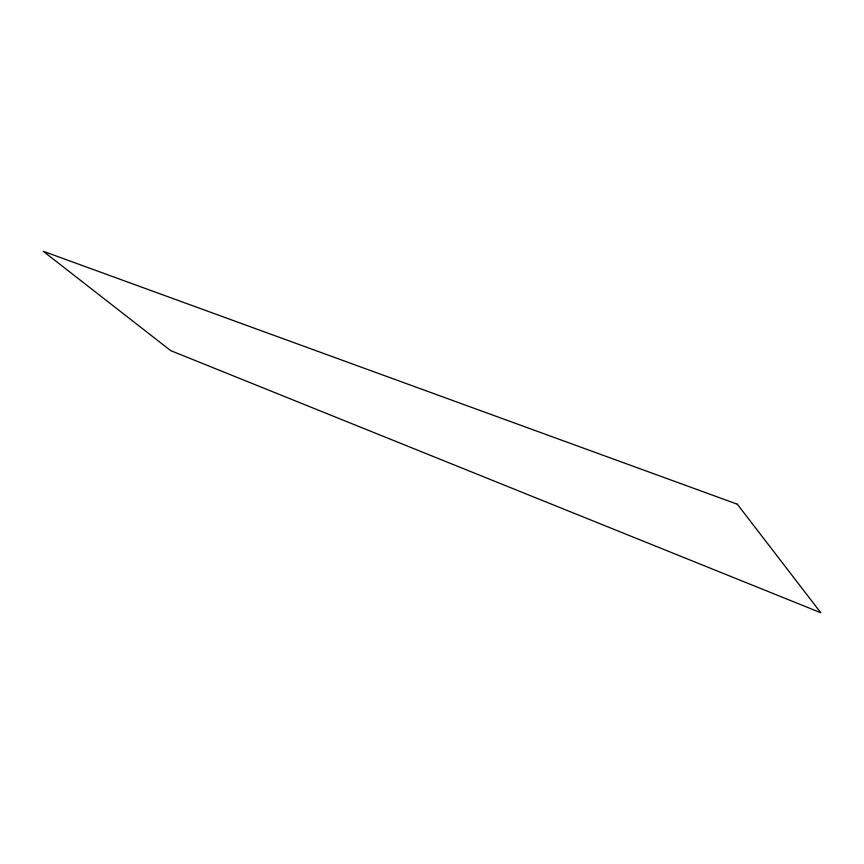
<?xml version="1.0" encoding="UTF-8"?>
<svg xmlns="http://www.w3.org/2000/svg" width="864" height="864" viewBox="0 0 864 864"><rect width="100%" height="100%" fill="white"/><g stroke="black" fill="none" stroke-linecap="round" stroke-linejoin="round"><path stroke-width="1.3" d="M737.327 504.209L43.2 251.262L170.705 350.633L820.8 612.738L737.327 504.209"/></g></svg>
